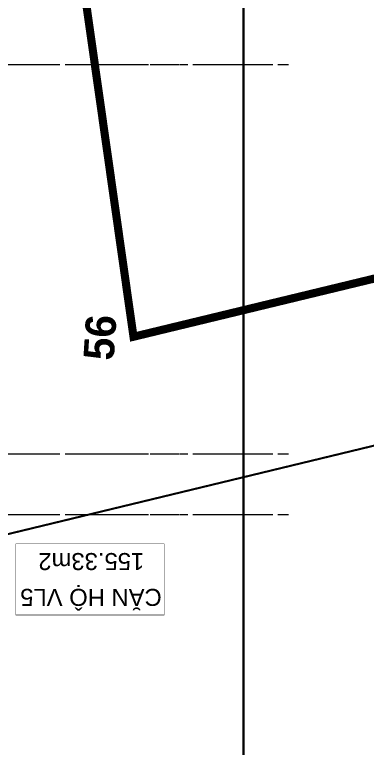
# Model space of a CAD drawing. Header units: millimetres. Extents: x -100356 to 314685, y 446 to 1273965.
# Drawn here: x 82809 to 91502, y 1019265 to 1037358 of the extents above; entities that cross this region are included whole.
import ezdxf
from ezdxf.xclip import XClip

# ---------------------------------------------------------------- set-up
doc = ezdxf.new("R2010")
doc.units = ezdxf.units.MM
doc.header["$XCLIPFRAME"] = 2
for name, pattern in [('20180221 BF$0$DASHDOT', [1, 0.5, -0.25, 0, -0.25]), ('CENTER', [2, 1.25, -0.25, 0.25, -0.25]), ('CENTER2', [28.575, 19.05, -3.175, 3.175, -3.175]), ('DASHED2', [0.375, 0.25, -0.125]), ('Kume - Grid Line', [10.5, 6, -1.25, 2, -1.25])]:
    doc.linetypes.add(name, pattern=pattern)
for name, color, linetype in [('20180221 BF$0$10', 1, 'Continuous'), ('20180221 BF$0$sohieu_diem', 2, 'Continuous'), ('20180221 BF$0$TREE', 99, 'Continuous')]:
    doc.layers.add(name, color=color, linetype=linetype)
for name, color, linetype, lineweight in [('20180221 BF$0$setback', 1, 'Continuous', 13), ('A-_ANOT----_D', 7, 'Continuous', 5), ('A.Axis', 251, 'CENTER2', 13), ('GJ', 1, 'Continuous', 13), ('LGI', 250, 'CENTER', 9), ('TEXT', 6, 'Continuous', 20)]:
    doc.layers.add(name, color=color, linetype=linetype, lineweight=lineweight)
doc.layers.add('@area depoint', color=8, linetype='Continuous', lineweight=35, plot=False)
doc.styles.add('20180221 BF$0$VAPTIMN', font='VNI-Aptima-Bold.TTF')
doc.styles.add('VnArial', font='Font - TrueType - Arial.ttf')

# ---------------------------------------------------------------- blocks, each defined once
blk = doc.blocks.new('grid tower')
at = {"layer": 'A.Axis', "linetype": 'Kume - Grid Line', "lineweight": 9, "ltscale": 100}
for p, q in [((48341.2, -0.1), (-14918.8, -0.1)), ((48341.2, -1500.1), (-14918.8, -1500.1)), ((48341.2, -11100.1), (-14918.8, -11100.1))]:
    blk.add_line(p, q, dxfattribs=at)
blk = doc.blocks.new('SITE')
at = {"layer": 'GJ', "color": 2, "linetype": 'DASHED2', "ltscale": 200, "const_width": 50, "elevation": 0}
blk.add_lwpolyline([(-1161, 11823), (38572, 16750), (72294, 20682), (72666, 20725), (70992, 24794), (67559, 33009), (67489, 32988), (63297, 41856), (55641, 39398), (32498, 31969), (30483, 38296), (27912, 37566), (20347, 35807), (-531, 30760), (-1186, 35377)], dxfattribs=at)
blk = doc.blocks.new('20180221 BF$0$hientrang')
at = {"layer": '20180221 BF$0$10', "color": 1, "linetype": 'Continuous'}
for p, q in [((-70963, 47371, 0), (-59640, 49717, 0)), ((-65904, 31044, 0), (-70963, 47371, 0))]:
    blk.add_line(p, q, dxfattribs=at)
at = {"layer": '20180221 BF$0$10', "color": 1}
for p, q in [((-70963, 47371, 0), (-59640, 49717, 0)), ((-65904, 31044, 0), (-70963, 47371, 0))]:
    blk.add_line(p, q, dxfattribs=at)
at = {"layer": '20180221 BF$0$setback', "color": 1, "linetype": '20180221 BF$0$DASHDOT', "ltscale": 200, "const_width": 200, "elevation": 0}
blk.add_lwpolyline([(-65904, 31044), (-70963, 47371), (-59640, 49717), (-60096, 53327), (-60608, 59668), (-61226, 68669), (-61471, 72759), (-61686, 76809), (-62001, 80760), (-62336, 84950), (-62414, 86030), (-62640, 89520), (-63032, 95421), (-63159, 98001), (-63208, 99311), (-63663, 102732), (-63312, 103421), (-62752, 103571), (-59442, 103696), (-40123, 104992), (-32510, 105502)], dxfattribs=at)
at = {"layer": '20180221 BF$0$sohieu_diem', "color": 3, "const_width": 93.8, "elevation": 0}
blk.add_lwpolyline([(-71010, 47371, 1), (-70917, 47371, 1)], format="xyb", close=True, dxfattribs=at)
at = {"layer": '20180221 BF$0$sohieu_diem', "color": 3, "style": '20180221 BF$0$VAPTIMN'}
blk.add_text('56', height=750, rotation=359.9273, dxfattribs=at).set_placement((-71590, 47821, 0))
blk = doc.blocks.new('X-GRID')
at = {"layer": 'LGI', "ltscale": 1500}
for p, q in [((5008.8, 11100), (-57318.6, 11100)), ((5008.8, 9600), (-57318.6, 9600)), ((5008.8, 0), (-57318.6, 0))]:
    blk.add_line(p, q, dxfattribs=at)
blk = doc.blocks.new('f23 grid column')
at = {"rotation": 180}
blk.add_blockref('X-GRID', (-36705, 11038, 0), dxfattribs=at)

msp = doc.modelspace()

# ---------------------------------------------------------------- linework, layer by layer
at = {"layer": '@area depoint', "ltscale": 0.5, "elevation": 0}
msp.add_lwpolyline([(29051.7, 978618.5), (88451.7, 978618.5), (88451.7, 1062618.5), (29051.7, 1062618.5)], close=True, dxfattribs=at)
at = {"layer": 'TEXT', "const_width": 10, "elevation": 0}
for points in [[(82838.9, 1024310.4), (86495, 1024310.4), (86494.9, 1022554), (82838.8, 1022554)], [(82839, 1024307.3), (86495.1, 1024307.3), (86495.1, 1022551), (82839, 1022551)]]:
    msp.add_lwpolyline(points, close=True, dxfattribs=at)

# ---------------------------------------------------------------- block references
msp.add_blockref('f23 grid column', (68945.9, 1025093.5, 0))
at = {"layer": '20180221 BF$0$TREE'}
ref = msp.add_blockref('20180221 BF$0$hientrang', (137502.3, 1097239.8, 0), dxfattribs=dict(at, rotation=86.37342821610302))
XClip(ref).set_block_clipping_path([(-133148.1755428242, 112075.9558377523), (-124131.7889780848, -30182.5877385634), (-23551.8986045148, -23807.8059542924), (-32568.2851692542, 118450.7376220233)])
at = {"layer": 'A-_ANOT----_D', "rotation": 180}
msp.add_blockref('grid tower', (74640.7, 1025031.8, 0), dxfattribs=at)
at = {"layer": 'GJ'}
msp.add_blockref('SITE', (82927, 993728.7, 0), dxfattribs=at)

# ---------------------------------------------------------------- texts
at = {"layer": 'TEXT', "style": 'VnArial'}
for s, p in [('155.33m2', (86001.6, 1024081.6, 0)), ('CĂN HỘ VL5', (86434.1, 1023198.4, 0))]:
    msp.add_text(s, height=420, rotation=180, dxfattribs=at).set_placement(p)

doc.saveas('drawing.dxf')
